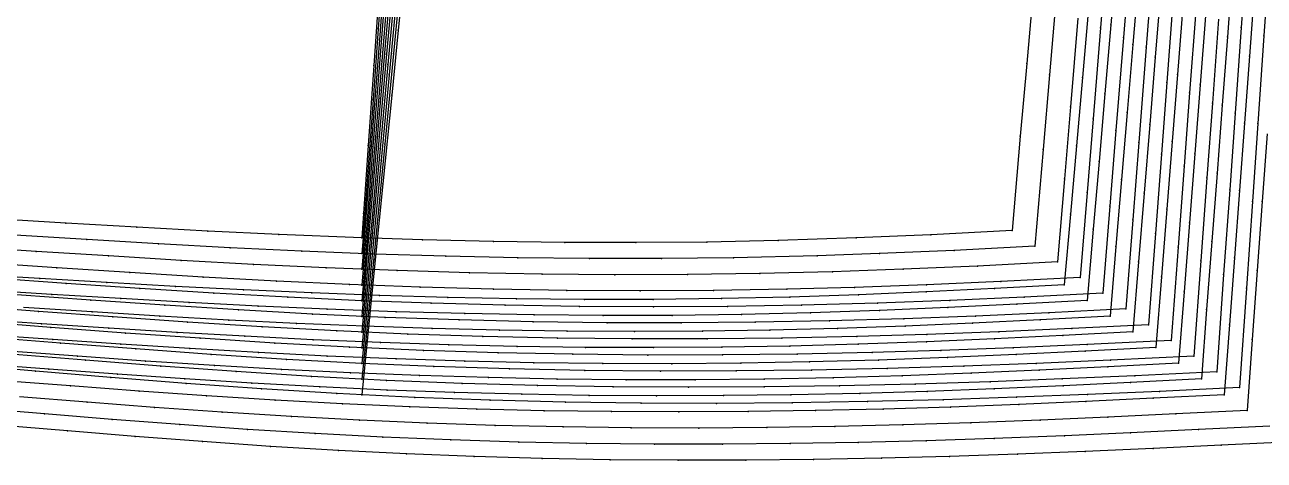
# Model space of a CAD drawing. Extents: x -2408 to 1029, y -526 to 2095.
# Drawn here: x 74.6 to 351.4, y 112.6 to 209.8 of the extents above; entities that cross this region are included whole.
import ezdxf

# ---------------------------------------------------------------- set-up
doc = ezdxf.new("R2010")
doc.units = 0

# ---------------------------------------------------------------- blocks, each defined once
blk = doc.blocks.new(' -30')
at = {"layer": '1'}
blk.add_lwpolyline([(-108.4905, -247.582435), (-109.843601, -262.961548), (-111.186326, -278.222715), (-112.529052, -293.483881), (-113.9153, -309.239693), (-129.520272, -310.056596), (-144.796102, -310.827887), (-159.917939, -311.495083), (-175.20457, -312.011069), (-190.49622, -312.354313), (-205.784118, -312.523858), (-221.079458, -312.526609), (-236.305912, -312.373558), (-251.598508, -312.072147), (-266.88772, -311.630837), (-281.983351, -311.066357), (-297.263212, -310.381225), (-312.477629, -309.606419), (-327.749207, -308.758059), (-342.760814, -307.877856), (-358.028087, -306.955621)], dxfattribs=at)
at = {"layer": '14'}
blk.add_lwpolyline([(-120.592102, -240.223475), (-122.316516, -259.822855), (-123.746922, -276.080591), (-125.599365, -297.134361), (-143.735966, -298.080221), (-160.411772, -298.804683), (-177.851857, -299.380318), (-193.730545, -299.70327), (-209.613384, -299.839082), (-225.498006, -299.797372), (-241.382042, -299.587754), (-257.263122, -299.219845), (-270.830917, -298.787241), (-289.345211, -298.036239), (-305.208157, -297.27015), (-321.066482, -296.417223), (-336.921449, -295.502206), (-352.774335, -294.549846)], dxfattribs=at)
at = {"layer": '2'}
for p in [(-270.811558, -298.787918), (-125.599365, -297.134361), (-113.9153, -309.239693)]:
    blk.add_point(p, dxfattribs=at)
at = {"layer": '3'}
for p in [(-122.316516, -259.822855), (-268.148308, -260.273691), (-109.843601, -262.961548), (-123.746922, -276.080591), (-269.386474, -278.179268), (-111.186326, -278.222715), (-270.434573, -293.336208), (-336.921449, -295.502206), (-112.529052, -293.483881), (-321.066482, -296.417223), (-305.208157, -297.27015), (-289.345211, -298.036239), (-270.830917, -298.787241), (-160.411772, -298.804683), (-143.735966, -298.080221), (-257.263122, -299.219845), (-241.382042, -299.587754), (-225.498006, -299.797372), (-209.613384, -299.839082), (-193.730545, -299.70327), (-177.851857, -299.380318), (-342.760814, -307.877856), (-327.749207, -308.758059), (-312.477629, -309.606419), (-129.520272, -310.056596), (-297.263212, -310.381225), (-281.983351, -311.066357), (-266.88772, -311.630837), (-251.598508, -312.072147), (-236.305912, -312.373558), (-221.079458, -312.526609), (-205.784118, -312.523858), (-190.49622, -312.354313), (-175.20457, -312.011069), (-159.917939, -311.495083), (-144.796102, -310.827887)]:
    blk.add_point(p, dxfattribs=at)
at = {"layer": '8'}
blk.add_lwpolyline([(-249.091949, 15.307263), (-250.517034, -5.301401), (-251.7552, -23.206977), (-252.875217, -39.403948), (-254.129457, -57.541968), (-255.491074, -77.232818), (-256.933227, -98.088314), (-258.429068, -119.720211), (-259.951754, -141.740336), (-261.474439, -163.760443), (-262.970281, -185.392358), (-264.412433, -206.247836), (-265.77405, -225.938686), (-267.028291, -244.076713), (-268.148308, -260.273691), (-269.386474, -278.179268), (-270.434573, -293.336208), (-270.811558, -298.787918)], dxfattribs=at)
blk = doc.blocks.new(' -31')
at = {"layer": '1'}
blk.add_lwpolyline([(-102.239732, -236.110072), (-103.536868, -251.238174), (-104.853515, -266.593834), (-106.150648, -281.721932), (-107.44778, -296.850032), (-108.810968, -312.748528), (-124.487154, -313.562193), (-139.9049, -314.335203), (-155.184262, -315.008965), (-170.61236, -315.538121), (-186.045396, -315.90038), (-201.521292, -316.091961), (-216.958478, -316.116997), (-232.359318, -315.984525), (-247.79385, -315.699055), (-263.169757, -315.266989), (-278.596296, -314.6952), (-294.010908, -313.998967), (-309.427135, -313.197615), (-324.674553, -312.325919), (-340.083135, -311.390266), (-355.240609, -310.441104)], dxfattribs=at)
at = {"layer": '14'}
blk.add_lwpolyline([(-115.512101, -242.241959), (-117.236514, -262.353301), (-118.666919, -279.035708), (-120.519361, -300.639572), (-138.508693, -301.571632), (-155.170136, -302.298366), (-169.123547, -302.789195), (-187.840628, -303.229636), (-203.888894, -303.405739), (-219.939277, -303.403216), (-235.989395, -303.228985), (-252.036828, -302.889959), (-268.079188, -302.393054), (-284.193062, -301.743583), (-300.221537, -300.969655), (-316.244641, -300.095426), (-332.263749, -299.147884), (-348.280214, -298.154016)], dxfattribs=at)
at = {"layer": '2'}
for p in [(-120.519361, -300.639572), (-270.811558, -302.293129), (-108.810968, -312.748528)]:
    blk.add_point(p, dxfattribs=at)
at = {"layer": '3'}
for p in [(-103.536868, -251.238174), (-267.159901, -252.120389), (-117.236514, -262.353301), (-268.310493, -267.929205), (-104.853515, -266.593834), (-118.666919, -279.035708), (-106.150648, -281.721932), (-269.555052, -285.029088), (-270.549095, -298.686962), (-107.44778, -296.850032), (-332.263749, -299.147884), (-316.244641, -300.095426), (-300.221537, -300.969655), (-284.193062, -301.743583), (-138.508693, -301.571632), (-268.079188, -302.393054), (-252.036828, -302.889959), (-235.989395, -303.228985), (-219.939277, -303.403216), (-203.888894, -303.405739), (-187.840628, -303.229636), (-169.123547, -302.789195), (-155.170136, -302.298366), (-340.083135, -311.390266), (-324.674553, -312.325919), (-309.427135, -313.197615), (-294.010908, -313.998967), (-278.596296, -314.6952), (-263.169757, -315.266989), (-170.61236, -315.538121), (-155.184262, -315.008965), (-139.9049, -314.335203), (-124.487154, -313.562193), (-247.79385, -315.699055), (-232.359318, -315.984525), (-216.958478, -316.116997), (-201.521292, -316.091961), (-186.045396, -315.90038)]:
    blk.add_point(p, dxfattribs=at)
at = {"layer": '8'}
blk.add_lwpolyline([(-247.440948, 18.812463), (-248.974359, -2.25617), (-250.306644, -20.561388), (-251.511798, -37.119862), (-252.861378, -55.662707), (-254.326498, -75.793048), (-255.878275, -97.114022), (-257.487822, -119.228744), (-259.126252, -141.740322), (-260.220324, -156.772558), (-261.305836, -171.687183), (-262.899335, -193.581419), (-264.425436, -214.549616), (-265.855252, -234.194881), (-267.159901, -252.120389), (-268.310493, -267.929205), (-269.555052, -285.029088), (-270.549095, -298.686962), (-270.811558, -302.293129)], dxfattribs=at)
blk = doc.blocks.new(' -32')
at = {"layer": '1'}
blk.add_lwpolyline([(-97.384657, -240.635189), (-98.636602, -255.607938), (-99.904476, -270.771197), (-101.15642, -285.743947), (-102.408364, -300.716696), (-103.707876, -316.258354), (-119.320738, -317.060753), (-134.435872, -317.814663), (-149.433373, -318.481917), (-164.557767, -319.02038), (-179.686893, -319.407358), (-194.769774, -319.63598), (-209.903644, -319.70962), (-224.958535, -319.632813), (-240.090872, -319.407763), (-255.130042, -319.03929), (-270.255401, -318.528109), (-285.427385, -317.881659), (-300.542075, -317.119438), (-315.972145, -316.244473), (-331.077609, -315.318585), (-346.409663, -314.335485)], dxfattribs=at)
at = {"layer": '14'}
blk.add_lwpolyline([(-110.88698, -249.700649), (-112.544377, -269.522458), (-113.890472, -285.621214), (-115.439358, -304.144764), (-133.292378, -305.063687), (-149.93868, -305.791969), (-165.686802, -306.34897), (-181.895576, -306.748425), (-198.109271, -306.964771), (-214.325459, -307.002336), (-230.541683, -306.865451), (-246.755519, -306.558445), (-262.96451, -306.085646), (-278.826085, -305.466859), (-295.02044, -304.692243), (-311.208584, -303.802179), (-327.392006, -302.82596), (-343.572197, -301.792879), (-358.258268, -300.830447)], dxfattribs=at)
at = {"layer": '2'}
for p in [(-115.439358, -304.144764), (-270.811558, -305.798321), (-103.707876, -316.258354)]:
    blk.add_point(p, dxfattribs=at)
at = {"layer": '3'}
for p in [(-266.901932, -254.530213), (-98.636602, -255.607938), (-268.133807, -270.684167), (-112.544377, -269.522458), (-99.904476, -270.771197), (-113.890472, -285.621214), (-101.15642, -285.743947), (-269.466287, -288.157381), (-102.408364, -300.716696), (-343.572197, -301.792879), (-327.392006, -302.82596), (-311.208584, -303.802179), (-270.530553, -302.113426), (-295.02044, -304.692243), (-278.826085, -305.466859), (-262.96451, -306.085646), (-246.755519, -306.558445), (-230.541683, -306.865451), (-214.325459, -307.002336), (-198.109271, -306.964771), (-181.895576, -306.748425), (-165.686802, -306.34897), (-149.93868, -305.791969), (-133.292378, -305.063687), (-331.077609, -315.318585), (-315.972145, -316.244473), (-300.542075, -317.119438), (-285.427385, -317.881659), (-134.435872, -317.814663), (-119.320738, -317.060753), (-270.255401, -318.528109), (-255.130042, -319.03929), (-240.090872, -319.407763), (-224.958535, -319.632813), (-209.903644, -319.70962), (-194.769774, -319.63598), (-179.686893, -319.407358), (-164.557767, -319.02038), (-149.433373, -318.481917)]:
    blk.add_point(p, dxfattribs=at)
at = {"layer": '8'}
blk.add_lwpolyline([(-245.789948, 22.317662), (-247.431685, 0.789055), (-248.858088, -17.915799), (-250.148379, -34.835779), (-251.5933, -53.783461), (-253.161923, -74.35329), (-254.823324, -96.139745), (-256.546576, -118.737277), (-257.7145, -134.052625), (-258.887006, -149.428053), (-260.054931, -164.7434), (-261.20911, -179.878509), (-262.340382, -194.713218), (-263.974293, -216.139193), (-265.505117, -236.213355), (-266.901932, -254.530213), (-268.133807, -270.684167), (-269.466287, -288.157381), (-270.530553, -302.113426), (-270.811558, -305.798321)], dxfattribs=at)
blk = doc.blocks.new(' -33')
at = {"layer": '1'}
blk.add_lwpolyline([(-92.350239, -243.096378), (-93.599157, -258.403709), (-94.829336, -273.481381), (-96.078253, -288.788712), (-97.32717, -304.096043), (-98.605747, -319.766922), (-114.286348, -320.566445), (-129.539195, -321.322066), (-144.716191, -321.996121), (-159.977908, -322.54537), (-175.244247, -322.948611), (-190.387925, -323.196376), (-205.659296, -323.292831), (-220.881691, -323.237825), (-236.151977, -323.032284), (-251.366381, -322.678641), (-266.629784, -322.176643), (-281.724085, -321.5385), (-296.976042, -320.76472), (-312.096048, -319.8943), (-327.337614, -318.938918), (-342.352205, -317.947963), (-357.588725, -316.915788)], dxfattribs=at)
at = {"layer": '14'}
blk.add_lwpolyline([(-104.401261, -234.62493), (-105.806986, -251.854187), (-107.464383, -272.168058), (-108.810477, -288.666453), (-110.359364, -307.649975), (-128.086269, -308.556416), (-144.71731, -309.285635), (-160.772806, -309.863235), (-175.895349, -310.259592), (-192.274494, -310.515753), (-208.656509, -310.593876), (-225.038908, -310.495855), (-241.419197, -310.223581), (-257.794919, -309.778948), (-273.558501, -309.189626), (-289.91906, -308.42002), (-306.272482, -307.51845), (-322.620351, -306.516631), (-338.964327, -305.446271), (-355.305994, -304.339087)], dxfattribs=at)
at = {"layer": '2'}
for p in [(-270.811558, -309.303532), (-110.359364, -307.649975), (-98.605747, -319.766922)]:
    blk.add_point(p, dxfattribs=at)
at = {"layer": '3'}
for p in [(-105.806986, -251.854187), (-93.599157, -258.403709), (-267.102846, -262.705647), (-107.464383, -272.168058), (-94.829336, -273.481381), (-268.350071, -278.376337), (-108.810477, -288.666453), (-96.078253, -288.788712), (-269.665469, -294.903566), (-97.32717, -304.096043), (-338.964327, -305.446271), (-322.620351, -306.516631), (-306.272482, -307.51845), (-289.91906, -308.42002), (-273.558501, -309.189626), (-257.794919, -309.778948), (-160.772806, -309.863235), (-144.71731, -309.285635), (-128.086269, -308.556416), (-241.419197, -310.223581), (-225.038908, -310.495855), (-208.656509, -310.593876), (-192.274494, -310.515753), (-175.895349, -310.259592), (-342.352205, -317.947963), (-327.337614, -318.938918), (-312.096048, -319.8943), (-296.976042, -320.76472), (-114.286348, -320.566445), (-281.724085, -321.5385), (-266.629784, -322.176643), (-251.366381, -322.678641), (-236.151977, -323.032284), (-220.881691, -323.237825), (-205.659296, -323.292831), (-190.387925, -323.196376), (-175.244247, -322.948611), (-159.977908, -322.54537), (-144.716191, -321.996121), (-129.539195, -321.322066)]:
    blk.add_point(p, dxfattribs=at)
at = {"layer": '8'}
blk.add_lwpolyline([(-244.138947, 25.822864), (-245.889011, 3.834284), (-247.409532, -15.270209), (-248.784961, -32.551696), (-250.325221, -51.904208), (-251.997346, -72.913517), (-253.768371, -95.165453), (-254.987718, -110.485866), (-256.226601, -126.051733), (-257.475252, -141.740326), (-258.723902, -157.42892), (-259.962785, -172.994787), (-261.182132, -188.3152), (-262.372177, -203.26745), (-264.080931, -224.736985), (-265.668809, -244.687776), (-267.102846, -262.705647), (-268.350071, -278.376337), (-269.665469, -294.903566), (-270.811558, -309.303532)], dxfattribs=at)
blk = doc.blocks.new(' -34')
at = {"layer": '1'}
blk.add_lwpolyline([(-87.440475, -247.150101), (-88.644771, -262.268068), (-89.83755, -277.241455), (-91.041846, -292.359424), (-92.24614, -307.477391), (-93.504591, -323.275261), (-109.252, -324.072185), (-124.642724, -324.829594), (-140.018732, -325.510934), (-155.418019, -326.070068), (-170.821813, -326.488962), (-186.19169, -326.757586), (-201.600749, -326.874913), (-216.989871, -326.840304), (-232.398229, -326.653351), (-247.786278, -326.313968), (-263.187878, -325.821008), (-278.5517, -325.17648), (-293.941064, -324.390174), (-309.247768, -323.493865), (-324.625365, -322.506073), (-339.819129, -321.472774), (-355.190724, -320.395933)], dxfattribs=at)
at = {"layer": '14'}
blk.add_lwpolyline([(-99.321257, -236.361099), (-100.726982, -254.0077), (-102.384379, -274.813633), (-103.730474, -291.711672), (-105.27936, -311.155167), (-122.88965, -312.049685), (-139.505846, -312.779335), (-155.645612, -313.369464), (-172.597044, -313.824843), (-189.14234, -314.09096), (-205.690499, -314.180524), (-222.238975, -314.093077), (-238.78523, -313.828165), (-255.326717, -313.385329), (-270.830914, -312.808043), (-287.356696, -312.024924), (-303.874544, -311.097195), (-320.386237, -310.05905), (-336.893554, -308.944686), (-353.398217, -307.7883)], dxfattribs=at)
at = {"layer": '2'}
for p in [(-270.811558, -312.808723), (-105.27936, -311.155167), (-93.504591, -323.275261)]:
    blk.add_point(p, dxfattribs=at)
at = {"layer": '3'}
for p in [(-100.726982, -254.0077), (-266.385993, -259.349846), (-88.644771, -262.268068), (-267.780435, -276.194096), (-102.384379, -274.813633), (-89.83755, -277.241455), (-268.953167, -290.36018), (-103.730474, -291.711672), (-91.041846, -292.359424), (-270.11142, -304.351371), (-336.893554, -308.944686), (-320.386237, -310.05905), (-92.24614, -307.477391), (-303.874544, -311.097195), (-287.356696, -312.024924), (-270.830914, -312.808043), (-139.505846, -312.779335), (-122.88965, -312.049685), (-255.326717, -313.385329), (-238.78523, -313.828165), (-222.238975, -314.093077), (-205.690499, -314.180524), (-189.14234, -314.09096), (-172.597044, -313.824843), (-155.645612, -313.369464), (-339.819129, -321.472774), (-324.625365, -322.506073), (-309.247768, -323.493865), (-293.941064, -324.390174), (-278.5517, -325.17648), (-263.187878, -325.821008), (-247.786278, -326.313968), (-232.398229, -326.653351), (-170.821813, -326.488962), (-155.418019, -326.070068), (-140.018732, -325.510934), (-124.642724, -324.829594), (-109.252, -324.072185), (-216.989871, -326.840304), (-201.600749, -326.874913), (-186.19169, -326.757586)]:
    blk.add_point(p, dxfattribs=at)
at = {"layer": '8'}
blk.add_lwpolyline([(-242.487946, 29.328063), (-244.346337, 6.879511), (-245.960977, -12.624626), (-247.421543, -30.267621), (-249.057143, -50.024955), (-250.83277, -71.473753), (-252.71342, -94.191172), (-254.008244, -109.832075), (-255.323811, -125.723547), (-256.649752, -141.740332), (-257.975693, -157.757118), (-259.29126, -173.64859), (-260.586084, -189.289493), (-261.84979, -204.554513), (-263.072007, -219.318355), (-264.80485, -240.25033), (-266.385993, -259.349846), (-267.780435, -276.194096), (-268.953167, -290.36018), (-270.11142, -304.351371), (-270.811558, -312.808723)], dxfattribs=at)
blk = doc.blocks.new(' -35')
at = {"layer": '1'}
blk.add_lwpolyline([(-82.363927, -249.162179), (-83.565441, -264.601967), (-84.762146, -279.979977), (-85.96366, -295.419764), (-87.165176, -310.859553), (-88.404436, -326.784325), (-104.176186, -327.575774), (-119.569133, -328.32901), (-134.74357, -329.002496), (-150.144517, -329.571386), (-165.549824, -330.008253), (-180.997066, -330.303269), (-196.40788, -330.450618), (-211.777763, -330.448873), (-227.188538, -330.296293), (-242.564569, -329.991982), (-257.969244, -329.531518), (-273.340072, -328.912854), (-288.732317, -328.142923), (-303.730277, -327.2701), (-319.109474, -326.275155), (-334.311362, -325.221521), (-349.682815, -324.113959)], dxfattribs=at)
at = {"layer": '14'}
blk.add_lwpolyline([(-94.241262, -238.097298), (-95.646987, -256.161237), (-97.304385, -277.459236), (-98.650479, -294.756912), (-100.199366, -314.660378), (-117.38212, -315.528444), (-133.723495, -316.249439), (-149.729661, -316.848071), (-166.400429, -317.32482), (-182.940826, -317.628998), (-199.484468, -317.762168), (-216.02885, -317.721709), (-232.571452, -317.504998), (-249.109769, -317.109412), (-265.641273, -316.532328), (-281.844903, -315.789461), (-298.358634, -314.872752), (-314.865305, -313.830444), (-331.366799, -312.698138), (-347.864946, -311.511442)], dxfattribs=at)
at = {"layer": '2'}
for p in [(-100.199366, -314.660378), (-270.811558, -316.313934), (-88.404436, -326.784325)]:
    blk.add_point(p, dxfattribs=at)
at = {"layer": '3'}
for p in [(-95.646987, -256.161237), (-83.565441, -264.601967), (-266.643717, -267.766516), (-97.304385, -277.459236), (-84.762146, -279.979977), (-268.045345, -284.092825), (-98.650479, -294.756912), (-85.96366, -295.419764), (-269.523585, -301.311504), (-331.366799, -312.698138), (-87.165176, -310.859553), (-314.865305, -313.830444), (-298.358634, -314.872752), (-270.725571, -315.31235), (-117.38212, -315.528444), (-281.844903, -315.789461), (-265.641273, -316.532328), (-249.109769, -317.109412), (-232.571452, -317.504998), (-216.02885, -317.721709), (-199.484468, -317.762168), (-182.940826, -317.628998), (-166.400429, -317.32482), (-149.729661, -316.848071), (-133.723495, -316.249439), (-334.311362, -325.221521), (-319.109474, -326.275155), (-303.730277, -327.2701), (-288.732317, -328.142923), (-273.340072, -328.912854), (-134.74357, -329.002496), (-119.569133, -328.32901), (-104.176186, -327.575774), (-257.969244, -329.531518), (-242.564569, -329.991982), (-227.188538, -330.296293), (-211.777763, -330.448873), (-196.40788, -330.450618), (-180.997066, -330.303269), (-165.549824, -330.008253), (-150.144517, -329.571386)]:
    blk.add_point(p, dxfattribs=at)
at = {"layer": '8'}
blk.add_lwpolyline([(-240.836945, 32.833264), (-242.44851, 14.061596), (-244.044753, -4.531601), (-245.520477, -21.720981), (-247.193789, -41.211876), (-249.027639, -62.572738), (-250.984981, -85.37205), (-252.340186, -101.157612), (-253.722836, -117.262846), (-255.121949, -133.559853), (-256.526553, -149.92081), (-257.925666, -166.217818), (-259.308315, -182.323052), (-260.663519, -198.108596), (-261.980308, -213.446678), (-263.247697, -228.209348), (-265.032149, -248.994827), (-266.643717, -267.766516), (-268.045345, -284.092825), (-269.523585, -301.311504), (-270.725571, -315.31235), (-270.811558, -316.313934)], dxfattribs=at)
blk = doc.blocks.new(' -36')
at = {"layer": '1'}
blk.add_lwpolyline([(-76.318313, -238.436426), (-77.49399, -253.893231), (-78.651493, -269.111104), (-79.810639, -284.350588), (-80.968142, -299.568461), (-82.125643, -314.786335), (-83.305082, -330.292625), (-99.141903, -331.081537), (-114.155036, -331.812209), (-129.567269, -332.497333), (-144.587641, -333.061371), (-159.612023, -333.50755), (-174.995669, -333.831711), (-190.025621, -334.012844), (-205.04221, -334.055417), (-220.072959, -333.956495), (-235.103038, -333.713633), (-250.129062, -333.322397), (-265.161323, -332.775881), (-280.176087, -332.076688), (-295.37635, -331.229776), (-310.377076, -330.27767), (-325.372055, -329.238628), (-340.762445, -328.112092), (-355.750952, -326.984822)], dxfattribs=at)
at = {"layer": '14'}
blk.add_lwpolyline([(-89.643165, -246.169163), (-91.006734, -264.096221), (-92.224381, -280.104814), (-93.570475, -297.802131), (-95.119362, -318.165569), (-112.206748, -319.022967), (-128.535852, -319.743429), (-144.610681, -320.351427), (-160.290547, -320.820687), (-176.996435, -321.162546), (-193.706021, -321.336039), (-210.416724, -321.336434), (-227.125966, -321.159), (-243.831157, -320.799005), (-260.529744, -320.251717), (-276.393075, -319.553865), (-293.073101, -318.644338), (-309.744978, -317.590778), (-326.410742, -316.431364), (-343.072354, -315.204281), (-358.265572, -314.058516)], dxfattribs=at)
at = {"layer": '2'}
for p in [(-95.119362, -318.165569), (-270.811558, -319.819126), (-83.305082, -330.292625)]:
    blk.add_point(p, dxfattribs=at)
at = {"layer": '3'}
for p in [(-77.49399, -253.893231), (-265.302798, -257.781224), (-91.006734, -264.096221), (-78.651493, -269.111104), (-266.933636, -276.147211), (-92.224381, -280.104814), (-79.810639, -284.350588), (-268.329949, -291.872041), (-93.570475, -297.802131), (-80.968142, -299.568461), (-269.759317, -307.96913), (-343.072354, -315.204281), (-82.125643, -314.786335), (-326.410742, -316.431364), (-309.744978, -317.590778), (-293.073101, -318.644338), (-276.393075, -319.553865), (-260.529744, -320.251717), (-243.831157, -320.799005), (-160.290547, -320.820687), (-144.610681, -320.351427), (-128.535852, -319.743429), (-112.206748, -319.022967), (-227.125966, -321.159), (-210.416724, -321.336434), (-193.706021, -321.336039), (-176.996435, -321.162546), (-340.762445, -328.112092), (-325.372055, -329.238628), (-310.377076, -330.27767), (-295.37635, -331.229776), (-280.176087, -332.076688), (-114.155036, -331.812209), (-99.141903, -331.081537), (-265.161323, -332.775881), (-250.129062, -333.322397), (-235.103038, -333.713633), (-220.072959, -333.956495), (-205.04221, -334.055417), (-190.025621, -334.012844), (-174.995669, -333.831711), (-159.612023, -333.50755), (-144.587641, -333.061371), (-129.567269, -332.497333)]:
    blk.add_point(p, dxfattribs=at)
at = {"layer": '8'}
blk.add_lwpolyline([(-239.185944, 36.338463), (-240.886274, 17.189884), (-242.570439, -1.77664), (-244.127446, -19.311158), (-245.892923, -39.193402), (-247.827782, -60.983167), (-249.192486, -76.352029), (-250.603517, -92.242608), (-252.049292, -108.524472), (-253.51823, -125.067175), (-254.99875, -141.740326), (-256.479271, -158.413477), (-257.94821, -174.956199), (-259.393985, -191.238064), (-260.805016, -207.128642), (-262.169719, -222.497487), (-263.476516, -237.214223), (-265.302798, -257.781224), (-266.933636, -276.147211), (-268.329949, -291.872041), (-269.759317, -307.96913), (-270.811558, -319.819126)], dxfattribs=at)
blk = doc.blocks.new(' -37')
at = {"layer": '1'}
blk.add_lwpolyline([(-71.444426, -242.890543), (-72.581959, -258.183594), (-73.695657, -273.156189), (-74.81739, -288.23683), (-75.931088, -303.209436), (-77.044785, -318.182043), (-78.206615, -333.801727), (-94.07087, -334.585086), (-109.086264, -335.310046), (-124.104209, -335.978415), (-139.330658, -336.559415), (-154.356535, -337.020699), (-169.482145, -337.362507), (-184.513669, -337.573189), (-200.0298, -337.649394), (-215.062681, -337.581749), (-230.079625, -337.371635), (-245.108459, -337.013104), (-260.133097, -336.498137), (-275.151054, -335.824685), (-290.161797, -335.005671), (-305.530011, -334.034026), (-320.526271, -332.984522), (-335.917759, -331.835962), (-350.905916, -330.678179)], dxfattribs=at)
at = {"layer": '14'}
blk.add_lwpolyline([(-84.563161, -248.048402), (-85.926731, -266.380292), (-87.144377, -282.750393), (-88.490472, -300.84735), (-90.039358, -321.670761), (-108.79075, -322.59944), (-125.341574, -323.318849), (-141.467044, -323.921672), (-156.851784, -324.381672), (-173.553632, -324.73131), (-190.259175, -324.918217), (-206.965845, -324.935832), (-223.671071, -324.777599), (-240.372286, -324.436959), (-257.06692, -323.907354), (-273.611115, -323.189243), (-290.286222, -322.275945), (-306.952502, -321.207878), (-323.612048, -320.024611), (-340.266953, -318.765713), (-356.91931, -317.470753)], dxfattribs=at)
at = {"layer": '2'}
for p in [(-270.811558, -323.324318), (-90.039358, -321.670761), (-78.206615, -333.801727)]:
    blk.add_point(p, dxfattribs=at)
at = {"layer": '3'}
for p in [(-265.015213, -260.06528), (-72.581959, -258.183594), (-85.926731, -266.380292), (-73.695657, -273.156189), (-266.731193, -278.792807), (-87.144377, -282.750393), (-74.81739, -288.23683), (-268.200398, -294.827138), (-88.490472, -300.84735), (-75.931088, -303.209436), (-269.704386, -311.241078), (-77.044785, -318.182043), (-340.266953, -318.765713), (-323.612048, -320.024611), (-306.952502, -321.207878), (-290.286222, -322.275945), (-273.611115, -323.189243), (-125.341574, -323.318849), (-108.79075, -322.59944), (-257.06692, -323.907354), (-240.372286, -324.436959), (-223.671071, -324.777599), (-206.965845, -324.935832), (-190.259175, -324.918217), (-173.553632, -324.73131), (-156.851784, -324.381672), (-141.467044, -323.921672), (-335.917759, -331.835962), (-320.526271, -332.984522), (-305.530011, -334.034026), (-94.07087, -334.585086), (-290.161797, -335.005671), (-275.151054, -335.824685), (-260.133097, -336.498137), (-245.108459, -337.013104), (-230.079625, -337.371635), (-215.062681, -337.581749), (-200.0298, -337.649394), (-184.513669, -337.573189), (-169.482145, -337.362507), (-154.356535, -337.020699), (-139.330658, -336.559415), (-124.104209, -335.978415), (-109.086264, -335.310046)]:
    blk.add_point(p, dxfattribs=at)
at = {"layer": '8'}
blk.add_lwpolyline([(-237.534943, 39.843662), (-239.324038, 20.318172), (-241.096123, 0.978325), (-242.734414, -16.90134), (-244.592057, -37.174927), (-246.627924, -59.393589), (-248.063873, -75.06497), (-249.548565, -91.268317), (-251.069817, -107.870671), (-252.61544, -124.738998), (-254.173251, -141.74034), (-255.731061, -158.741664), (-257.276686, -175.610009), (-258.797936, -192.212344), (-260.282628, -208.415692), (-261.718578, -224.087089), (-263.093594, -239.093472), (-265.015213, -260.06528), (-266.731193, -278.792807), (-268.200398, -294.827138), (-269.704386, -311.241078), (-270.811558, -323.324318)], dxfattribs=at)
blk = doc.blocks.new(' -38')
at = {"layer": '1'}
blk.add_lwpolyline([(-68.612044, -275.519705), (-69.711253, -290.623867), (-70.833872, -306.049707), (-71.956493, -321.475549), (-73.108845, -337.309914), (-89.036407, -338.090877), (-104.18516, -338.817551), (-119.336368, -339.489705), (-134.819004, -340.082836), (-149.977889, -340.555754), (-165.194636, -340.912818), (-180.359181, -341.142881), (-195.518846, -341.239769), (-210.685109, -341.197477), (-225.869472, -341.010858), (-241.032163, -340.673878), (-256.229235, -340.175441), (-271.381111, -339.51288), (-286.525415, -338.69472), (-302.006042, -337.712565), (-317.134262, -336.639131), (-332.188029, -335.492538), (-347.30672, -334.294263)], dxfattribs=at)
at = {"layer": '14'}
blk.add_lwpolyline([(-79.483167, -249.927671), (-80.846736, -268.664389), (-82.064383, -285.395989), (-83.410477, -303.89259), (-84.959364, -325.175972), (-103.62927, -326.094491), (-120.180972, -326.813851), (-136.378517, -327.425353), (-153.498207, -327.945001), (-170.366479, -328.304537), (-187.238479, -328.503487), (-204.111576, -328.533374), (-220.983138, -328.385723), (-237.850496, -328.05206), (-254.711046, -327.523906), (-270.830938, -326.828851), (-287.671289, -325.904099), (-304.501924, -324.81051), (-321.325083, -323.59032), (-338.143007, -322.285768), (-354.957992, -320.939086)], dxfattribs=at)
at = {"layer": '2'}
for p in [(-84.959364, -325.175972), (-270.811558, -326.829529), (-73.108845, -337.309914)]:
    blk.add_point(p, dxfattribs=at)
at = {"layer": '3'}
for p in [(-264.727634, -262.349369), (-80.846736, -268.664389), (-266.528748, -281.438381), (-82.064383, -285.395989), (-69.711253, -290.623867), (-268.070848, -297.782258), (-83.410477, -303.89259), (-70.833872, -306.049707), (-269.649455, -314.513036), (-338.143007, -322.285768), (-321.325083, -323.59032), (-71.956493, -321.475549), (-304.501924, -324.81051), (-287.671289, -325.904099), (-103.62927, -326.094491), (-270.830938, -326.828851), (-254.711046, -327.523906), (-237.850496, -328.05206), (-220.983138, -328.385723), (-204.111576, -328.533374), (-187.238479, -328.503487), (-170.366479, -328.304537), (-153.498207, -327.945001), (-136.378517, -327.425353), (-120.180972, -326.813851), (-332.188029, -335.492538), (-317.134262, -336.639131), (-302.006042, -337.712565), (-286.525415, -338.69472), (-271.381111, -339.51288), (-256.229235, -340.175441), (-134.819004, -340.082836), (-119.336368, -339.489705), (-104.18516, -338.817551), (-89.036407, -338.090877), (-241.032163, -340.673878), (-225.869472, -341.010858), (-210.685109, -341.197477), (-195.518846, -341.239769), (-180.359181, -341.142881), (-165.194636, -340.912818), (-149.977889, -340.555754)]:
    blk.add_point(p, dxfattribs=at)
at = {"layer": '8'}
blk.add_lwpolyline([(-235.883961, 43.348861), (-237.76182, 23.446463), (-239.621825, 3.733288), (-241.341398, -14.491513), (-243.291205, -35.156448), (-245.42808, -57.804012), (-246.935271, -73.777896), (-248.493625, -90.294034), (-250.090352, -107.216863), (-251.71266, -124.410817), (-253.347759, -141.740336), (-254.982859, -159.069854), (-256.605167, -176.263809), (-258.201892, -193.186618), (-259.760248, -209.702775), (-261.267437, -225.676642), (-262.710675, -240.972727), (-264.727634, -262.349369), (-266.528748, -281.438381), (-268.070848, -297.782258), (-269.649455, -314.513036), (-270.811558, -326.829529)], dxfattribs=at)
blk = doc.blocks.new(' -39')
at = {"layer": '1'}
blk.add_lwpolyline([(-68.011785, -340.817986), (-83.960582, -341.594764), (-99.111524, -342.317524), (-113.913382, -342.973938), (-129.592892, -343.580628), (-144.753381, -344.06576), (-159.970925, -344.442322), (-175.137054, -344.697914), (-190.275561, -344.824503), (-205.44389, -344.815251), (-220.612687, -344.663927), (-235.778126, -344.362994), (-250.964639, -343.901581), (-266.120132, -343.274724), (-281.26796, -342.485049), (-296.372536, -341.543265), (-311.503045, -340.472779), (-326.570468, -339.314261), (-341.689337, -338.093001), (-357.145262, -336.818644)], dxfattribs=at)
at = {"layer": '14'}
blk.add_lwpolyline([(-72.922857, -231.026639), (-74.403165, -251.80694), (-75.766733, -270.94848), (-76.98438, -288.041587), (-78.330474, -306.937831), (-79.87936, -328.681183), (-98.14022, -329.574564), (-114.434603, -330.284646), (-130.482904, -330.899735), (-147.249324, -331.43062), (-164.112816, -331.823005), (-180.980502, -332.061917), (-197.849736, -332.137332), (-214.717899, -332.039229), (-231.582355, -331.757586), (-248.440439, -331.282381), (-265.289533, -330.603591), (-282.05477, -329.718159), (-298.88165, -328.641845), (-315.699989, -327.421288), (-332.512111, -326.100088), (-349.320393, -324.721841)], dxfattribs=at)
at = {"layer": '2'}
for p in [(-79.87936, -328.681183), (-270.811558, -330.33474)]:
    blk.add_point(p, dxfattribs=at)
at = {"layer": '3'}
for p in [(-74.403165, -251.80694), (-263.758834, -257.60892), (-75.766733, -270.94848), (-265.725459, -277.888233), (-76.98438, -288.041587), (-267.435895, -295.525797), (-78.330474, -306.937831), (-268.844932, -310.055421), (-270.176667, -323.787917), (-332.512111, -326.100088), (-315.699989, -327.421288), (-298.88165, -328.641845), (-282.05477, -329.718159), (-265.289533, -330.603591), (-248.440439, -331.282381), (-231.582355, -331.757586), (-214.717899, -332.039229), (-197.849736, -332.137332), (-180.980502, -332.061917), (-164.112816, -331.823005), (-147.249324, -331.43062), (-130.482904, -330.899735), (-114.434603, -330.284646), (-98.14022, -329.574564), (-341.689337, -338.093001), (-326.570468, -339.314261), (-311.503045, -340.472779), (-296.372536, -341.543265), (-281.26796, -342.485049), (-266.120132, -343.274724), (-113.913382, -342.973938), (-99.111524, -342.317524), (-83.960582, -341.594764), (-250.964639, -343.901581), (-235.778126, -344.362994), (-220.612687, -344.663927), (-205.44389, -344.815251), (-190.275561, -344.824503), (-175.137054, -344.697914), (-159.970925, -344.442322), (-144.753381, -344.06576), (-129.592892, -343.580628)]:
    blk.add_point(p, dxfattribs=at)
at = {"layer": '8'}
blk.add_lwpolyline([(-234.23296, 46.854062), (-236.199584, 26.574754), (-238.14751, 6.488257), (-239.948365, -12.081686), (-241.99034, -33.137981), (-244.228223, -56.214438), (-245.806656, -72.490819), (-247.438672, -89.31974), (-249.110875, -106.563053), (-250.809869, -124.082627), (-252.522258, -141.740333), (-254.234648, -159.398038), (-255.933641, -176.917613), (-257.605844, -194.160926), (-259.237861, -210.989847), (-260.816295, -227.266246), (-262.327753, -242.85199), (-263.758834, -257.60892), (-265.725459, -277.888233), (-267.435895, -295.525797), (-268.844932, -310.055421), (-270.176667, -323.787917), (-270.811558, -330.33474)], dxfattribs=at)
blk = doc.blocks.new(' -40')
at = {"layer": '1'}
blk.add_lwpolyline([(-62.915435, -344.326515), (-78.884858, -345.098581), (-94.038029, -345.817426), (-109.228754, -346.488813), (-124.38754, -347.078061), (-139.549709, -347.574096), (-154.750772, -347.968493), (-169.918494, -348.248515), (-185.035321, -348.403784), (-200.205675, -348.426899), (-215.358135, -348.310334), (-230.526272, -348.045559), (-245.701139, -347.622532), (-260.860284, -347.034061), (-276.011818, -346.276698), (-291.258449, -345.345766), (-306.391451, -344.280779), (-321.47393, -343.11358), (-336.593261, -341.872497), (-352.059155, -340.566054)], dxfattribs=at)
at = {"layer": '14'}
blk.add_lwpolyline([(-67.842857, -232.466376), (-69.323164, -253.686154), (-70.686734, -273.232537), (-71.90438, -290.687148), (-73.250475, -309.983028), (-74.799361, -332.186356), (-92.667467, -333.055488), (-108.708097, -333.755795), (-124.600046, -334.372734), (-141.001946, -334.911093), (-157.860668, -335.33399), (-174.724047, -335.610859), (-191.589448, -335.730274), (-208.454237, -335.680808), (-225.315768, -335.451036), (-242.171415, -335.029532), (-259.018563, -334.404869), (-276.441395, -333.532693), (-293.265035, -332.481262), (-310.078977, -331.267128), (-326.885647, -329.935219), (-343.687526, -328.530458), (-358.272856, -327.286604)], dxfattribs=at)
at = {"layer": '2'}
for p in [(-74.799361, -332.186356), (-270.811558, -333.839912)]:
    blk.add_point(p, dxfattribs=at)
at = {"layer": '3'}
for p in [(-262.704046, -252.361178), (-69.323164, -253.686154), (-264.152471, -266.917539), (-70.686734, -273.232537), (-266.12386, -286.729564), (-71.90438, -290.687148), (-267.811746, -303.692456), (-73.250475, -309.983028), (-269.539592, -321.056927), (-343.687526, -328.530458), (-326.885647, -329.935219), (-310.078977, -331.267128), (-293.265035, -332.481262), (-276.441395, -333.532693), (-259.018563, -334.404869), (-141.001946, -334.911093), (-124.600046, -334.372734), (-108.708097, -333.755795), (-92.667467, -333.055488), (-242.171415, -335.029532), (-225.315768, -335.451036), (-208.454237, -335.680808), (-191.589448, -335.730274), (-174.724047, -335.610859), (-157.860668, -335.33399), (-336.593261, -341.872497), (-321.47393, -343.11358), (-306.391451, -344.280779), (-291.258449, -345.345766), (-94.038029, -345.817426), (-78.884858, -345.098581), (-276.011818, -346.276698), (-260.860284, -347.034061), (-245.701139, -347.622532), (-230.526272, -348.045559), (-215.358135, -348.310334), (-200.205675, -348.426899), (-185.035321, -348.403784), (-169.918494, -348.248515), (-154.750772, -347.968493), (-139.549709, -347.574096), (-124.38754, -347.078061), (-109.228754, -346.488813)]:
    blk.add_point(p, dxfattribs=at)
at = {"layer": '8'}
blk.add_lwpolyline([(-232.581959, 50.359263), (-234.637348, 29.703046), (-236.673196, 9.243221), (-238.555334, -9.671863), (-240.689475, -31.119512), (-242.228901, -46.590411), (-243.845329, -62.835165), (-245.524758, -79.713059), (-247.253187, -97.083397), (-249.016616, -114.80548), (-250.801044, -132.738591), (-252.592474, -150.742069), (-254.376903, -168.675198), (-256.140332, -186.397281), (-257.86876, -203.7676), (-259.54819, -220.645512), (-261.164617, -236.890248), (-262.704046, -252.361178), (-264.152471, -266.917539), (-266.12386, -286.729564), (-267.811746, -303.692456), (-269.539592, -321.056927), (-270.811558, -333.839912)], dxfattribs=at)

msp = doc.modelspace()

# ---------------------------------------------------------------- block references
at = {"layer": '1'}
for name in [' -32', ' -34', ' -36', ' -38', ' -33', ' -35', ' -37', ' -39', ' -40', ' -31', ' -30']:
    msp.add_blockref(name, (420.69429, 460.98861), dxfattribs=at)

doc.saveas('drawing.dxf')
